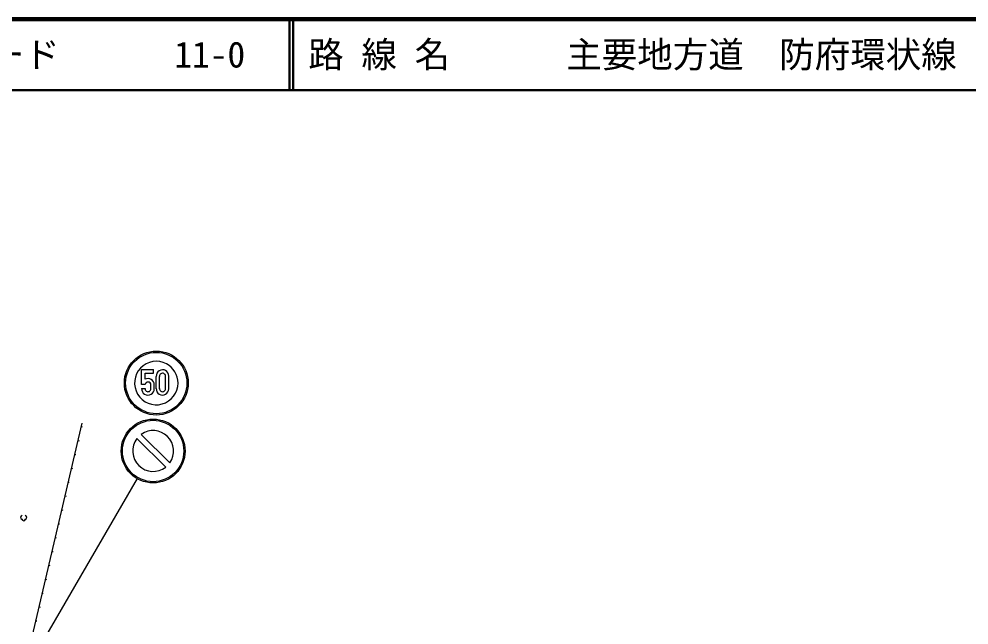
# Model space of a CAD drawing. Units: millimetres, scale not verified. Extents: x 40000 to 680000, y 20000 to 380000.
# Drawn here: x 139634 to 273468, y 294689 to 380000 of the extents above; entities that cross this region are included whole.
import ezdxf
from ezdxf.enums import TextEntityAlignment as Align

# ---------------------------------------------------------------- set-up
doc = ezdxf.new("R2010")
doc.units = ezdxf.units.MM
doc.header["$LTSCALE"] = 1000
for name, color, linetype, lineweight in [('M-BGD', 7, 'Continuous', 25), ('M-BGD-EXST', 7, 'Continuous', 25), ('M-STR-STRC', 7, 'Continuous', 25), ('M-TTL', 2, 'Continuous', 140), ('M-TTL-LINE', 7, 'Continuous', 50)]:
    doc.layers.add(name, color=color, linetype=linetype, lineweight=lineweight)
doc.layers.add('M-TTL-TXT', color=7, linetype='Continuous')
doc.styles.add('ＭＳ ゴシック', font='')
doc.styles.get('ＭＳ ゴシック').set_extended_font_data('MS Gothic')

msp = doc.modelspace()

# ---------------------------------------------------------------- linework, layer by layer
at = {"layer": 'M-BGD'}
for p, q in [((140628, 289430), (148526, 323124)), ((148407, 322618), (148553, 322584)), ((147949, 320666), (148095, 320632)), ((147492, 318714), (147638, 318679)), ((147034, 316761), (147180, 316727)), ((146577, 314809), (146723, 314775)), ((146119, 312857), (146265, 312823)), ((145662, 310905), (145808, 310871)), ((145204, 308953), (145350, 308918)), ((144747, 307000), (144893, 306966)), ((144289, 305048), (144435, 305014)), ((143831, 303096), (143977, 303062)), ((143374, 301144), (143520, 301109)), ((142916, 299191), (143062, 299157)), ((142459, 297239), (142605, 297205)), ((142001, 295287), (142147, 295253))]:
    msp.add_line(p, q, dxfattribs=at)
at = {"layer": 'M-BGD-EXST'}
for centre, radius, start, end in [((140126, 309848), 269, 101.3158, 249.85705), ((140296, 309638), 266, 189.2996, 350.17088), ((140460, 309847), 273, 291.1259, 79.52088)]:
    msp.add_arc(centre, radius, start, end, dxfattribs=at)
at = {"layer": 'M-STR-STRC'}
for p, q in [((156913, 330660), (158564, 330660)), ((156913, 328531), (156913, 330660)), ((158564, 330131), (158564, 330660)), ((157394, 330131), (158564, 330131)), ((157394, 329277), (157394, 330131)), ((158965, 327944), (158965, 329678)), ((159446, 327944), (159446, 329678)), ((160268, 327944), (160268, 329724)), ((160747, 327944), (160747, 329724)), ((157394, 328531), (156913, 328531)), ((156913, 327991), (157394, 327991)), ((158216, 327944), (158216, 328484)), ((158695, 327944), (158695, 328484)), ((156846, 321515), (160892, 317530)), ((156239, 320922), (160308, 316914)), ((156272, 315290), (138789, 285188))]:
    msp.add_line(p, q, dxfattribs=at)
for centre, radius in [((158975, 328750), 4500), ((158975, 328750), 4320), ((158533, 319181), 4500), ((158533, 319181), 4320)]:
    msp.add_circle(centre, radius, dxfattribs=at)
for centre, radius, start, end in [((158975, 328750), 3060, 61.92751, 0), ((159856, 329724), 892, 0, 182.97089), ((158975, 328750), 3060, 0, 61.92751), ((157804, 328484), 892, 0, 117.33645), ((159856, 329724), 412, 0, 186.43936), ((157804, 327944), 892, 177.02911, 0), ((157804, 327944), 412, 173.56064, 0), ((157804, 328484), 412, 0, 173.56064), ((159856, 327944), 892, 177.02911, 0), ((159856, 327944), 412, 173.56064, 0), ((158533, 319181), 2880, 325.01478, 125.8468), ((158533, 319181), 2880, 142.79212, 308.06946)]:
    msp.add_arc(centre, radius, start, end, dxfattribs=at)
at = {"layer": 'M-TTL'}
msp.add_line((680000, 380000), (40000, 380000), dxfattribs=at)
at = {"layer": 'M-TTL-LINE'}
for p, q in [((177750, 380000), (177750, 370000)), ((178250, 380000), (178250, 370000)), ((40000, 370000), (680000, 370000))]:
    msp.add_line(p, q, dxfattribs=at)

# ---------------------------------------------------------------- texts
at = {"layer": 'M-TTL-TXT', "style": 'ＭＳ ゴシック'}
for s, p in [('図面コード', (120380, 375000)), ('11-0', (161521, 375000)), ('11-0', (161521, 375000)), ('路 線 名', (180380, 375000)), ('主要地方道\u3000防府環状線', (216734, 375000))]:
    msp.add_text(s, height=3666, dxfattribs=at).set_placement(p, align=Align.MIDDLE_LEFT)

doc.saveas('drawing.dxf')
